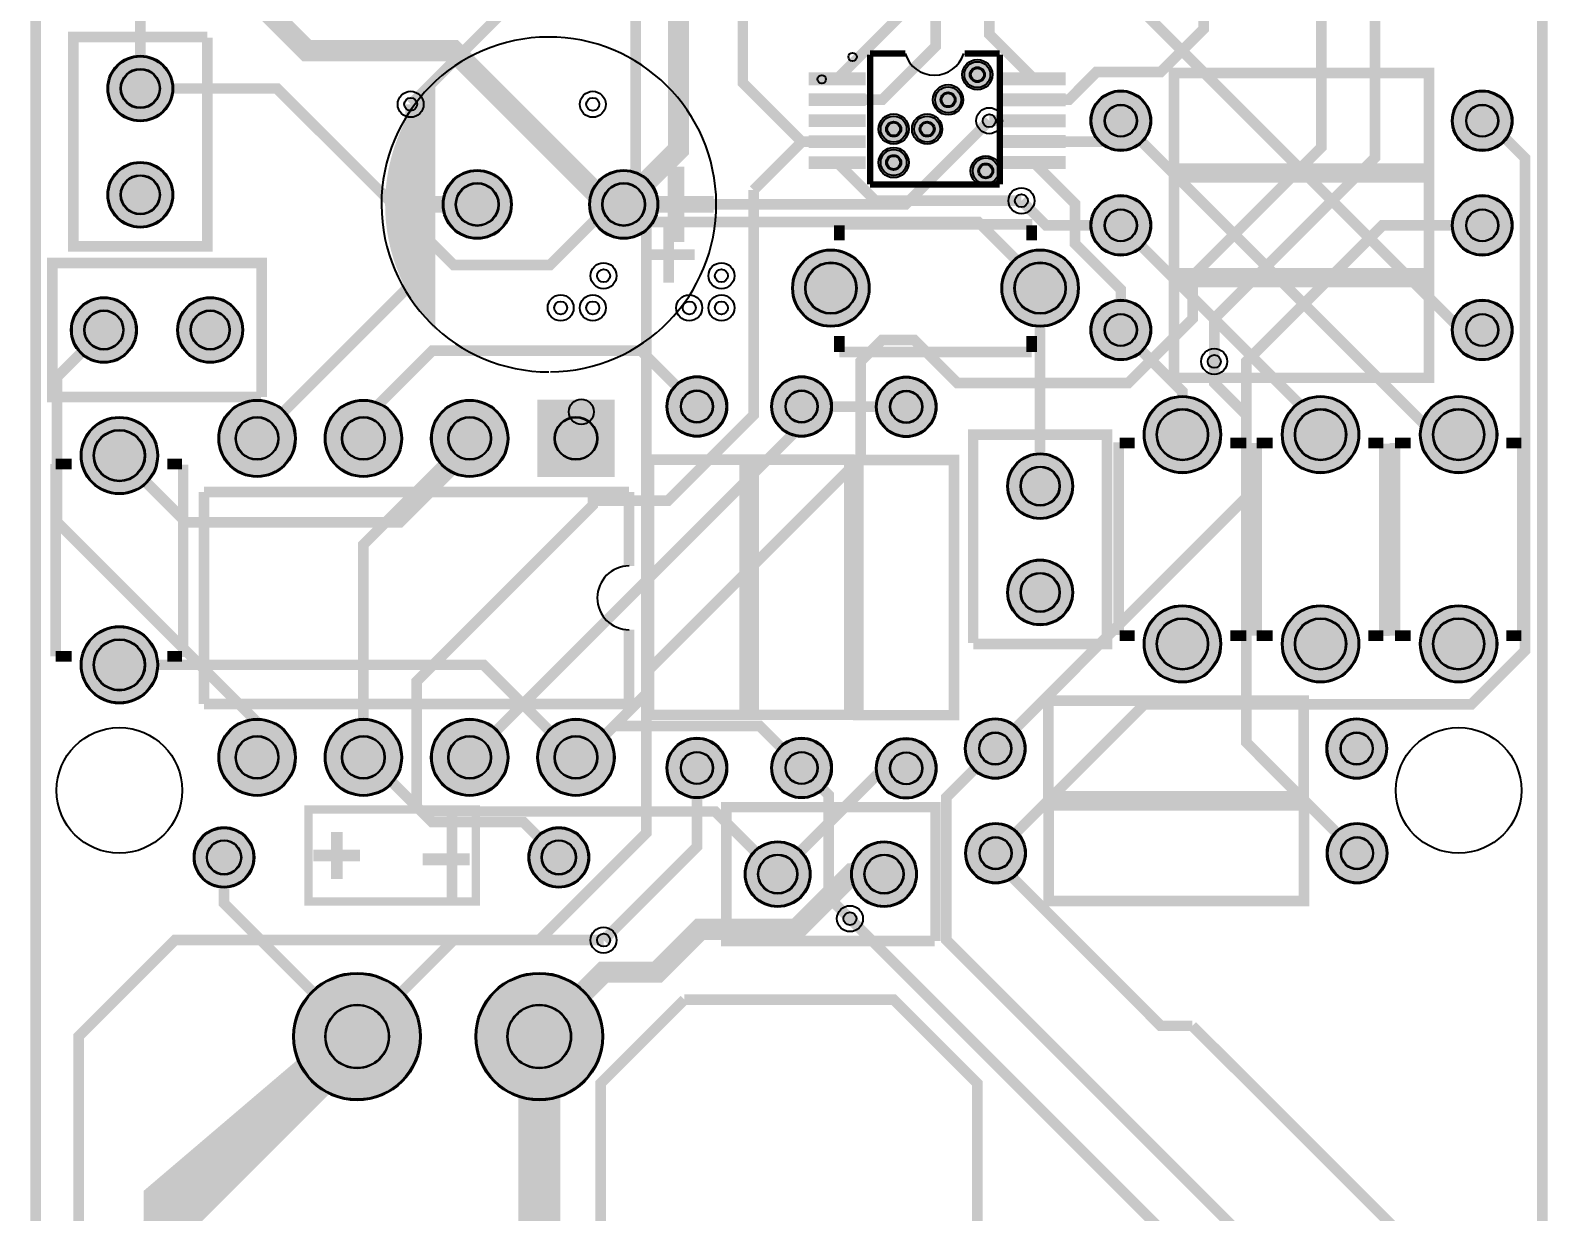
# Model space of a CAD drawing. Header units: millimetres. Extents: x -23 to 13, y -8 to 130.
# Drawn here: x -23.17 to 13.09, y 61.1 to 89.32 of the extents above; entities that cross this region are included whole.
import ezdxf

# ---------------------------------------------------------------- set-up
doc = ezdxf.new("R2010")
doc.units = ezdxf.units.MM
for name, color, linetype, true_color in [('BoardOutLine', 7, 'Continuous', 0xff00ff), ('BottomLayer', 7, 'Continuous', 0x0000ff), ('BottomSolderMaskLayer', 7, 'Continuous', 0xaa00ff), ('Document', 7, 'Continuous', 0xffffff), ('Hole', 7, 'Continuous', 0x222222), ('Multi-Layer', 7, 'Continuous', 0xc0c0c0), ('TopLayer', 7, 'Continuous', 0xff0000), ('TopPasteMaskLayer', 7, 'Continuous', 0x808080), ('TopSilkLayer', 7, 'Continuous', 0xffcc00), ('TopSolderMaskLayer', 7, 'Continuous', 0x800080)]:
    doc.layers.add(name, color=color, linetype=linetype, true_color=true_color)

msp = doc.modelspace()

# ---------------------------------------------------------------- hatches: boundary and pattern name
at = {"layer": 'BottomSolderMaskLayer'}
for points in [[(-21.327, 87.93, 1), (-19.753, 87.93, 1)], [(-0.901, 88.26, 1), (-0.179, 88.26, 1)], [(-1.601, 87.66, 1), (-0.879, 87.66, 1)], [(2.163, 87.16, 1), (3.613, 87.16, 1)], [(10.799, 87.16, 1), (12.249, 87.16, 1)], [(-2.901, 86.96, 1), (-2.179, 86.96, 1)], [(-2.101, 86.96, 1), (-1.379, 86.96, 1)], [(-2.901, 86.16, 1), (-2.179, 86.16, 1)], [(-0.701, 85.96, 1), (0.021, 85.96, 1)], [(-21.327, 85.39, 1), (-19.753, 85.39, 1)], [(-13.315, 85.16, 1), (-11.665, 85.16, 1)], [(-9.815, 85.16, 1), (-8.165, 85.16, 1)], [(2.163, 84.66, 1), (3.613, 84.66, 1)], [(10.799, 84.66, 1), (12.249, 84.66, 1)], [(-4.965, 83.16, 1), (-3.115, 83.16, 1)], [(0.035, 83.16, 1), (1.885, 83.16, 1)], [(-22.197, 82.16, 1), (-20.623, 82.16, 1)], [(-19.657, 82.16, 1), (-18.083, 82.16, 1)], [(2.163, 82.16, 1), (3.613, 82.16, 1)], [(10.799, 82.16, 1), (12.249, 82.16, 1)], [(-7.965, 80.332, 1), (-6.515, 80.332, 1)], [(-5.464, 80.332, 1), (-4.014, 80.332, 1)], [(-2.965, 80.324, 1), (-1.515, 80.324, 1)], [(-18.675, 79.57, 1), (-16.825, 79.57, 1)], [(-16.135, 79.57, 1), (-14.285, 79.57, 1)], [(-13.595, 79.57, 1), (-11.745, 79.57, 1)], [(-9.205, 78.645), (-11.055, 78.645), (-11.055, 80.495), (-9.205, 80.495)], [(3.435, 79.66, 1), (5.285, 79.66, 1)], [(6.735, 79.66, 1), (8.585, 79.66, 1)], [(10.035, 79.66, 1), (11.885, 79.66, 1)], [(-21.965, 79.16, 1), (-20.115, 79.16, 1)], [(0.173, 78.43, 1), (1.747, 78.43, 1)], [(0.173, 75.89, 1), (1.747, 75.89, 1)], [(3.435, 74.66, 1), (5.285, 74.66, 1)], [(6.735, 74.66, 1), (8.585, 74.66, 1)], [(10.035, 74.66, 1), (11.885, 74.66, 1)], [(-21.965, 74.16, 1), (-20.115, 74.16, 1)], [(-18.675, 71.95, 1), (-16.825, 71.95, 1)], [(-16.135, 71.95, 1), (-14.285, 71.95, 1)], [(-13.595, 71.95, 1), (-11.745, 71.95, 1)], [(-11.055, 71.95, 1), (-9.205, 71.95, 1)], [(-0.837, 72.16, 1), (0.613, 72.16, 1)], [(7.799, 72.16, 1), (9.249, 72.16, 1)], [(-7.965, 71.696, 1), (-6.515, 71.696, 1)], [(-5.464, 71.696, 1), (-4.014, 71.696, 1)], [(-2.965, 71.688, 1), (-1.515, 71.688, 1)], [(-0.829, 69.66, 1), (0.621, 69.66, 1)], [(7.807, 69.66, 1), (9.257, 69.66, 1)], [(-19.265, 69.56, 1), (-17.815, 69.56, 1)], [(-11.265, 69.56, 1), (-9.815, 69.56, 1)], [(-6.097, 69.16, 1), (-4.523, 69.16, 1)], [(-3.557, 69.16, 1), (-1.983, 69.16, 1)], [(-16.885, 65.28, 1), (-13.835, 65.28, 1)], [(-12.533, 65.28, 1), (-9.483, 65.28, 1)]]:
    msp.add_hatch(color=256, dxfattribs=at).paths.add_polyline_path(points)
at = {"layer": 'Document'}
for points in [[(-7.54, 84.66), (-7.54, 86.06), (-7.94, 86.06), (-7.94, 84.46), (-7.94, 84.26), (-7.54, 84.26)], [(-14.24, 84.96), (-12.84, 84.96), (-12.84, 85.36), (-14.44, 85.36), (-14.64, 85.36), (-14.64, 84.96)], [(-8.24, 84.96), (-6.84, 84.96), (-6.84, 85.36), (-8.44, 85.36), (-8.64, 85.36), (-8.64, 84.96)], [(-15.707, 69.887), (-15.707, 69.047), (-15.987, 69.047), (-15.987, 69.887), (-15.987, 70.167), (-15.707, 70.167)], [(-15.567, 69.467), (-16.407, 69.467), (-16.407, 69.747), (-15.567, 69.747), (-15.287, 69.747), (-15.287, 69.467)], [(-13.513, 69.653), (-12.673, 69.653), (-12.673, 69.373), (-13.513, 69.373), (-13.793, 69.373), (-13.793, 69.653)]]:
    msp.add_hatch(color=256, dxfattribs=at).paths.add_polyline_path(points)
at = {"layer": 'Multi-Layer'}
for points in [[(-21.302, 87.93, 1), (-19.778, 87.93, 1)], [(2.188, 87.16, 1), (3.588, 87.16, 1)], [(10.824, 87.16, 1), (12.224, 87.16, 1)], [(-21.302, 85.39, 1), (-19.778, 85.39, 1)], [(-13.29, 85.16, 1), (-11.69, 85.16, 1)], [(-9.79, 85.16, 1), (-8.19, 85.16, 1)], [(2.188, 84.66, 1), (3.588, 84.66, 1)], [(10.824, 84.66, 1), (12.224, 84.66, 1)], [(-4.94, 83.16, 1), (-3.14, 83.16, 1)], [(0.06, 83.16, 1), (1.86, 83.16, 1)], [(-22.172, 82.16, 1), (-20.648, 82.16, 1)], [(-19.632, 82.16, 1), (-18.108, 82.16, 1)], [(2.188, 82.16, 1), (3.588, 82.16, 1)], [(10.824, 82.16, 1), (12.224, 82.16, 1)], [(-7.94, 80.332, 1), (-6.54, 80.332, 1)], [(-5.439, 80.332, 1), (-4.039, 80.332, 1)], [(-2.94, 80.324, 1), (-1.54, 80.324, 1)], [(3.46, 79.66, 1), (5.26, 79.66, 1)], [(6.76, 79.66, 1), (8.56, 79.66, 1)], [(10.06, 79.66, 1), (11.86, 79.66, 1)], [(-18.65, 79.57, 1), (-16.85, 79.57, 1)], [(-16.11, 79.57, 1), (-14.31, 79.57, 1)], [(-13.57, 79.57, 1), (-11.77, 79.57, 1)], [(-9.23, 78.67), (-11.03, 78.67), (-11.03, 80.47), (-9.23, 80.47)], [(-21.94, 79.16, 1), (-20.14, 79.16, 1)], [(0.198, 78.43, 1), (1.722, 78.43, 1)], [(0.198, 75.89, 1), (1.722, 75.89, 1)], [(3.46, 74.66, 1), (5.26, 74.66, 1)], [(6.76, 74.66, 1), (8.56, 74.66, 1)], [(10.06, 74.66, 1), (11.86, 74.66, 1)], [(-21.94, 74.16, 1), (-20.14, 74.16, 1)], [(-18.65, 71.95, 1), (-16.85, 71.95, 1)], [(-16.11, 71.95, 1), (-14.31, 71.95, 1)], [(-13.57, 71.95, 1), (-11.77, 71.95, 1)], [(-11.03, 71.95, 1), (-9.23, 71.95, 1)], [(-0.812, 72.16, 1), (0.588, 72.16, 1)], [(7.824, 72.16, 1), (9.224, 72.16, 1)], [(-7.94, 71.696, 1), (-6.54, 71.696, 1)], [(-5.439, 71.696, 1), (-4.039, 71.696, 1)], [(-2.94, 71.688, 1), (-1.54, 71.688, 1)], [(-0.804, 69.66, 1), (0.596, 69.66, 1)], [(7.832, 69.66, 1), (9.232, 69.66, 1)], [(-19.24, 69.56, 1), (-17.84, 69.56, 1)], [(-11.24, 69.56, 1), (-9.84, 69.56, 1)], [(-6.072, 69.16, 1), (-4.548, 69.16, 1)], [(-3.532, 69.16, 1), (-2.008, 69.16, 1)], [(-16.86, 65.28, 1), (-13.86, 65.28, 1)], [(-12.508, 65.28, 1), (-9.508, 65.28, 1)]]:
    msp.add_hatch(color=256, dxfattribs=at).paths.add_polyline_path(points)
at = {"layer": 'TopLayer'}
for points in [[(-3.24, 88.31), (-3.24, 88.01), (-4.54, 88.01), (-4.54, 88.31)], [(1.46, 88.31), (1.46, 88.01), (0.16, 88.01), (0.16, 88.31)], [(-3.24, 87.81), (-3.24, 87.51), (-4.54, 87.51), (-4.54, 87.81)], [(1.46, 87.81), (1.46, 87.51), (0.16, 87.51), (0.16, 87.81)], [(-3.24, 87.31), (-3.24, 87.01), (-4.54, 87.01), (-4.54, 87.31)], [(1.46, 87.31), (1.46, 87.01), (0.16, 87.01), (0.16, 87.31)], [(-3.24, 86.81), (-3.24, 86.51), (-4.54, 86.51), (-4.54, 86.81)], [(1.46, 86.81), (1.46, 86.51), (0.16, 86.51), (0.16, 86.81)], [(-3.24, 86.31), (-3.24, 86.01), (-4.54, 86.01), (-4.54, 86.31)], [(1.46, 86.31), (1.46, 86.01), (0.16, 86.01), (0.16, 86.31)]]:
    msp.add_hatch(color=256, dxfattribs=at).paths.add_polyline_path(points)
at = {"layer": 'TopPasteMaskLayer'}
for points in [[(-3.24, 88.31), (-3.24, 88.01), (-4.54, 88.01), (-4.54, 88.31)], [(1.46, 88.31), (1.46, 88.01), (0.16, 88.01), (0.16, 88.31)], [(-3.24, 87.81), (-3.24, 87.51), (-4.54, 87.51), (-4.54, 87.81)], [(1.46, 87.81), (1.46, 87.51), (0.16, 87.51), (0.16, 87.81)], [(-3.24, 87.31), (-3.24, 87.01), (-4.54, 87.01), (-4.54, 87.31)], [(1.46, 87.31), (1.46, 87.01), (0.16, 87.01), (0.16, 87.31)], [(-3.24, 86.81), (-3.24, 86.51), (-4.54, 86.51), (-4.54, 86.81)], [(1.46, 86.81), (1.46, 86.51), (0.16, 86.51), (0.16, 86.81)], [(-3.24, 86.31), (-3.24, 86.01), (-4.54, 86.01), (-4.54, 86.31)], [(1.46, 86.31), (1.46, 86.01), (0.16, 86.01), (0.16, 86.31)]]:
    msp.add_hatch(color=256, dxfattribs=at).paths.add_polyline_path(points)
at = {"layer": 'TopSilkLayer'}
msp.add_hatch(color=256, dxfattribs=at).paths.add_polyline_path([(-13.49, 88.16), (-13.554, 88.091), (-13.617, 88.02), (-13.679, 87.948), (-13.739, 87.875), (-13.797, 87.801), (-13.854, 87.725), (-13.908, 87.648), (-13.962, 87.57), (-14.013, 87.49), (-14.063, 87.41), (-14.111, 87.328), (-14.157, 87.246), (-14.202, 87.162), (-14.244, 87.078), (-14.285, 86.993), (-14.324, 86.906), (-14.361, 86.819), (-14.396, 86.732), (-14.429, 86.643), (-14.461, 86.554), (-14.49, 86.464), (-14.517, 86.373), (-14.543, 86.282), (-14.566, 86.191), (-14.588, 86.098), (-14.607, 86.006), (-14.624, 85.913), (-14.64, 85.82), (-14.653, 85.726), (-14.664, 85.632), (-14.674, 85.538), (-14.681, 85.444), (-14.686, 85.349), (-14.689, 85.255), (-14.69, 85.16), (-14.689, 85.065), (-14.686, 84.971), (-14.681, 84.876), (-14.674, 84.782), (-14.664, 84.688), (-14.653, 84.594), (-14.64, 84.5), (-14.624, 84.407), (-14.607, 84.314), (-14.588, 84.222), (-14.566, 84.129), (-14.543, 84.038), (-14.517, 83.947), (-14.49, 83.856), (-14.461, 83.766), (-14.429, 83.677), (-14.396, 83.588), (-14.361, 83.501), (-14.324, 83.414), (-14.285, 83.327), (-14.244, 83.242), (-14.202, 83.158), (-14.157, 83.074), (-14.111, 82.992), (-14.063, 82.91), (-14.013, 82.83), (-13.962, 82.75), (-13.908, 82.672), (-13.854, 82.595), (-13.797, 82.52), (-13.739, 82.445), (-13.679, 82.372), (-13.617, 82.3), (-13.554, 82.229), (-13.49, 82.16)])
at = {"layer": 'TopSolderMaskLayer'}
for points in [[(-21.327, 87.93, 1), (-19.753, 87.93, 1)], [(-0.901, 88.26, 1), (-0.179, 88.26, 1)], [(-3.207, 88.312), (-3.207, 88.008), (-4.573, 88.008), (-4.573, 88.312)], [(1.57, 88.316), (1.57, 88.004), (0.05, 88.004), (0.05, 88.316)], [(-3.207, 87.812), (-3.207, 87.508), (-4.573, 87.508), (-4.573, 87.812)], [(-1.601, 87.66, 1), (-0.879, 87.66, 1)], [(1.57, 87.816), (1.57, 87.504), (0.05, 87.504), (0.05, 87.816)], [(2.163, 87.16, 1), (3.613, 87.16, 1)], [(10.799, 87.16, 1), (12.249, 87.16, 1)], [(-3.207, 87.312), (-3.207, 87.008), (-4.573, 87.008), (-4.573, 87.312)], [(-2.901, 86.96, 1), (-2.179, 86.96, 1)], [(-2.101, 86.96, 1), (-1.379, 86.96, 1)], [(1.57, 87.316), (1.57, 87.004), (0.05, 87.004), (0.05, 87.316)], [(-3.207, 86.812), (-3.207, 86.508), (-4.573, 86.508), (-4.573, 86.812)], [(1.57, 86.816), (1.57, 86.504), (0.05, 86.504), (0.05, 86.816)], [(-3.207, 86.312), (-3.207, 86.008), (-4.573, 86.008), (-4.573, 86.312)], [(-2.901, 86.16, 1), (-2.179, 86.16, 1)], [(-0.701, 85.96, 1), (0.021, 85.96, 1)], [(1.57, 86.316), (1.57, 86.004), (0.05, 86.004), (0.05, 86.316)], [(-21.327, 85.39, 1), (-19.753, 85.39, 1)], [(-13.315, 85.16, 1), (-11.665, 85.16, 1)], [(-9.815, 85.16, 1), (-8.165, 85.16, 1)], [(2.163, 84.66, 1), (3.613, 84.66, 1)], [(10.799, 84.66, 1), (12.249, 84.66, 1)], [(-4.965, 83.16, 1), (-3.115, 83.16, 1)], [(0.035, 83.16, 1), (1.885, 83.16, 1)], [(-22.197, 82.16, 1), (-20.623, 82.16, 1)], [(-19.657, 82.16, 1), (-18.083, 82.16, 1)], [(2.163, 82.16, 1), (3.613, 82.16, 1)], [(10.799, 82.16, 1), (12.249, 82.16, 1)], [(-7.965, 80.332, 1), (-6.515, 80.332, 1)], [(-5.464, 80.332, 1), (-4.014, 80.332, 1)], [(-2.965, 80.324, 1), (-1.515, 80.324, 1)], [(-18.675, 79.57, 1), (-16.825, 79.57, 1)], [(-16.135, 79.57, 1), (-14.285, 79.57, 1)], [(-13.595, 79.57, 1), (-11.745, 79.57, 1)], [(-9.205, 78.645), (-11.055, 78.645), (-11.055, 80.495), (-9.205, 80.495)], [(3.435, 79.66, 1), (5.285, 79.66, 1)], [(6.735, 79.66, 1), (8.585, 79.66, 1)], [(10.035, 79.66, 1), (11.885, 79.66, 1)], [(-21.965, 79.16, 1), (-20.115, 79.16, 1)], [(0.173, 78.43, 1), (1.747, 78.43, 1)], [(0.173, 75.89, 1), (1.747, 75.89, 1)], [(3.435, 74.66, 1), (5.285, 74.66, 1)], [(6.735, 74.66, 1), (8.585, 74.66, 1)], [(10.035, 74.66, 1), (11.885, 74.66, 1)], [(-21.965, 74.16, 1), (-20.115, 74.16, 1)], [(-18.675, 71.95, 1), (-16.825, 71.95, 1)], [(-16.135, 71.95, 1), (-14.285, 71.95, 1)], [(-13.595, 71.95, 1), (-11.745, 71.95, 1)], [(-11.055, 71.95, 1), (-9.205, 71.95, 1)], [(-0.837, 72.16, 1), (0.613, 72.16, 1)], [(7.799, 72.16, 1), (9.249, 72.16, 1)], [(-7.965, 71.696, 1), (-6.515, 71.696, 1)], [(-5.464, 71.696, 1), (-4.014, 71.696, 1)], [(-2.965, 71.688, 1), (-1.515, 71.688, 1)], [(-0.829, 69.66, 1), (0.621, 69.66, 1)], [(7.807, 69.66, 1), (9.257, 69.66, 1)], [(-19.265, 69.56, 1), (-17.815, 69.56, 1)], [(-11.265, 69.56, 1), (-9.815, 69.56, 1)], [(-6.097, 69.16, 1), (-4.523, 69.16, 1)], [(-3.557, 69.16, 1), (-1.983, 69.16, 1)], [(-16.885, 65.28, 1), (-13.835, 65.28, 1)], [(-12.533, 65.28, 1), (-9.483, 65.28, 1)]]:
    msp.add_hatch(color=256, dxfattribs=at).paths.add_polyline_path(points)

# ---------------------------------------------------------------- linework, layer by layer
at = {"layer": 'BoardOutLine', "const_width": 0.254}
for points in [[(-9.54, -0.841), (-9.54, -3.841), (-12.1, -7.9), (-23.041, 1.696), (-23.04, 128.161), (-21.041, 130.16)], [(-21.041, 130.16), (10.961, 130.16), (12.251, 128.869), (12.959, 128.161), (12.959, 66.159), (12.959, 1.696), (2, -7.9), (-0.541, -3.841), (-0.541, -0.841), (-0.541, 64.16), (-2.54, 66.159), (-7.541, 66.159)], [(-7.54, 66.16), (-9.54, 64.16), (-9.54, -0.84)]]:
    msp.add_lwpolyline(points, dxfattribs=at)
at = {"layer": 'BottomLayer'}
for points, const_width in [([(11.524, 82.161), (11.024, 82.161), (2.561, 90.624), (0.767, 90.624), (-6.4, 97.792), (-6.4, 102.4), (-8.041, 104.041), (-8.041, 110.723)], 0.254), ([(-14.08, 87.552), (-9.472, 92.16), (-9.472, 97.536), (-7.424, 99.584), (-7.424, 99.84)], 0.254), ([(-16.47, 93.969), (-20.54, 89.899), (-20.54, 87.93)], 0.254), ([(-20.541, 87.929), (-17.274, 87.929), (-13.055, 83.713), (-10.751, 83.713), (-9.728, 84.737), (-0.513, 84.737), (0.961, 83.263), (0.961, 83.159)], 0.254), ([(-0.256, 87.16), (-2.256, 85.16), (-8.99, 85.16)], 0.254), ([(2.888, 87.16), (10.388, 79.66), (10.96, 79.66)], 0.254), ([(-8.99, 85.16), (-8.448, 84.618), (-8.448, 73.472), (-9.97, 71.95), (-10.13, 71.95)], 0.254), ([(0.512, 85.248), (1.1, 84.66), (2.888, 84.66)], 0.254), ([(2.888, 84.66), (7.66, 79.888), (7.66, 79.66)], 0.254), ([(0.96, 78.43), (0.96, 83.16)], 0.254), ([(2.888, 82.16), (4.36, 80.688), (4.36, 79.66)], 0.254), ([(8.532, 69.66), (5.888, 72.304), (5.888, 80.128), (5.12, 80.896), (5.12, 81.408)], 0.254), ([(-2.24, 80.325), (-4.739, 80.332)], 0.254), ([(-21.04, 79.16), (-19.448, 77.568), (-14.336, 77.568), (-12.67, 79.234), (-12.67, 79.57)], 0.254), ([(-10.13, 71.95), (-12.34, 74.16), (-21.04, 74.16)], 0.254), ([(-4.739, 71.696), (-5.742, 72.699), (-9.221, 72.699)], 0.254), ([(-0.111, 72.161), (-1.28, 70.993), (-1.28, 67.584), (8.705, 57.599), (8.705, 5.887), (6.645, 3.827), (6.17, 3.827)], 0.254), ([(-5.31, 69.16), (-6.806, 70.656), (-13.824, 70.656), (-15.118, 71.95), (-15.21, 71.95)], 0.254), ([(-5.31, 69.16), (-2.782, 71.688), (-2.24, 71.688)], 0.254), ([(-15.36, 65.28), (-18.54, 68.46), (-18.54, 69.56)], 0.254), ([(-11.008, 65.28), (-9.471, 66.817), (-8.191, 66.817), (-7.168, 67.84), (-4.864, 67.84), (-3.543, 69.161), (-2.771, 69.161)], 0.508), ([(6.17, 11.828), (7.679, 13.337), (7.679, 56.832), (-3.584, 68.097)], 0.254), ([(-15.36, 65.28), (-13.056, 67.584), (-9.472, 67.584)], 0.254), ([(-15.36, 65.28), (-19.956, 61.366), (-19.958, 4.33)], 1), ([(-11.008, 65.28), (-10.958, 2.366)], 1)]:
    msp.add_lwpolyline(points, dxfattribs=dict(at, const_width=const_width))
at = {"layer": 'BottomSolderMaskLayer'}
for centre, radius in [((-20.54, 87.93), 0.787), ((-0.54, 88.26), 0.361), ((-20.54, 87.93), 0.472), ((-0.54, 88.26), 0.18), ((-1.24, 87.66), 0.361), ((-1.24, 87.66), 0.18), ((2.888, 87.16), 0.725), ((11.524, 87.16), 0.725), ((2.888, 87.16), 0.388), ((11.524, 87.16), 0.388), ((-2.54, 86.96), 0.361), ((-2.54, 86.96), 0.18), ((-1.74, 86.96), 0.361), ((-1.74, 86.96), 0.18), ((-2.54, 86.16), 0.361), ((-2.54, 86.16), 0.18), ((-0.34, 85.96), 0.361), ((-20.54, 85.39), 0.787), ((-12.49, 85.16), 0.825), ((-8.99, 85.16), 0.825), ((-0.34, 85.96), 0.18), ((-20.54, 85.39), 0.472), ((-12.49, 85.16), 0.516), ((-8.99, 85.16), 0.516), ((2.888, 84.66), 0.725), ((11.524, 84.66), 0.725), ((2.888, 84.66), 0.388), ((11.524, 84.66), 0.388), ((-4.04, 83.16), 0.925), ((-4.04, 83.16), 0.617), ((0.96, 83.16), 0.925), ((0.96, 83.16), 0.617), ((-21.41, 82.16), 0.787), ((-18.87, 82.16), 0.787), ((2.888, 82.16), 0.725), ((11.524, 82.16), 0.725), ((-21.41, 82.16), 0.472), ((-18.87, 82.16), 0.472), ((2.888, 82.16), 0.388), ((11.524, 82.16), 0.388), ((-7.24, 80.332), 0.725), ((-4.739, 80.332), 0.725), ((-2.24, 80.324), 0.725), ((-17.75, 79.57), 0.925), ((-15.21, 79.57), 0.925), ((-12.67, 79.57), 0.925), ((-7.24, 80.332), 0.388), ((-4.739, 80.332), 0.388), ((-2.24, 80.324), 0.388), ((4.36, 79.66), 0.925), ((7.66, 79.66), 0.925), ((10.96, 79.66), 0.925), ((4.36, 79.66), 0.617), ((7.66, 79.66), 0.617), ((10.96, 79.66), 0.617), ((-21.04, 79.16), 0.925), ((-21.04, 79.16), 0.617), ((-17.75, 79.57), 0.514), ((-15.21, 79.57), 0.514), ((-12.67, 79.57), 0.514), ((-10.13, 79.57), 0.514), ((0.96, 78.43), 0.787), ((0.96, 78.43), 0.472), ((0.96, 75.89), 0.787), ((0.96, 75.89), 0.472), ((4.36, 74.66), 0.925), ((7.66, 74.66), 0.925), ((10.96, 74.66), 0.925), ((-21.04, 74.16), 0.925), ((4.36, 74.66), 0.617), ((7.66, 74.66), 0.617), ((10.96, 74.66), 0.617), ((-21.04, 74.16), 0.617), ((-17.75, 71.95), 0.925), ((-15.21, 71.95), 0.925), ((-12.67, 71.95), 0.925), ((-10.13, 71.95), 0.925), ((-0.112, 72.16), 0.725), ((8.524, 72.16), 0.725), ((-0.112, 72.16), 0.388), ((8.524, 72.16), 0.388), ((-17.75, 71.95), 0.514), ((-15.21, 71.95), 0.514), ((-12.67, 71.95), 0.514), ((-10.13, 71.95), 0.514), ((-7.24, 71.696), 0.725), ((-4.739, 71.696), 0.725), ((-2.24, 71.688), 0.725), ((-7.24, 71.696), 0.388), ((-4.739, 71.696), 0.388), ((-2.24, 71.688), 0.388), ((-0.104, 69.66), 0.725), ((8.532, 69.66), 0.725), ((-18.54, 69.56), 0.725), ((-18.54, 69.56), 0.414), ((-10.54, 69.56), 0.725), ((-10.54, 69.56), 0.414), ((-0.104, 69.66), 0.388), ((8.532, 69.66), 0.388), ((-5.31, 69.16), 0.787), ((-5.31, 69.16), 0.472), ((-2.77, 69.16), 0.787), ((-2.77, 69.16), 0.472), ((-15.36, 65.28), 1.525), ((-11.008, 65.28), 1.525), ((-15.36, 65.28), 0.763), ((-11.008, 65.28), 0.763)]:
    msp.add_circle(centre, radius, dxfattribs=at)
at = {"layer": 'Document'}
for centre, radius in [((-4.258, 88.15), 0.1), ((-10.003, 80.205), 0.3)]:
    msp.add_circle(centre, radius, dxfattribs=at)
at = {"layer": 'Hole'}
for centre in [(-0.54, 88.26), (-1.24, 87.66), (-14.08, 87.552), (-9.728, 87.552), (-2.54, 86.96), (-1.74, 86.96), (-0.256, 87.16), (-2.54, 86.16), (-0.34, 85.96), (0.512, 85.248), (-9.472, 83.456), (-6.656, 83.456), (-10.496, 82.688), (-9.728, 82.688), (-7.424, 82.688), (-6.656, 82.688), (5.12, 81.408), (-3.584, 68.096), (-9.472, 67.584)]:
    msp.add_circle(centre, 0.155, dxfattribs=at)
at = {"layer": 'Multi-Layer'}
for centre, radius in [((-20.54, 87.93), 0.762), ((-0.54, 88.26), 0.31), ((-0.54, 88.26), 0.31), ((-20.54, 87.93), 0.457), ((-0.54, 88.26), 0.155), ((-14.08, 87.552), 0.31), ((-9.728, 87.552), 0.31), ((-1.24, 87.66), 0.31), ((-1.24, 87.66), 0.31), ((-1.24, 87.66), 0.155), ((2.888, 87.16), 0.7), ((11.524, 87.16), 0.7), ((-0.256, 87.16), 0.31), ((2.888, 87.16), 0.375), ((11.524, 87.16), 0.375), ((-2.54, 86.96), 0.31), ((-2.54, 86.96), 0.31), ((-2.54, 86.96), 0.155), ((-1.74, 86.96), 0.31), ((-1.74, 86.96), 0.31), ((-1.74, 86.96), 0.155), ((-2.54, 86.16), 0.31), ((-2.54, 86.16), 0.31), ((-2.54, 86.16), 0.155), ((-20.54, 85.39), 0.762), ((-12.49, 85.16), 0.8), ((-8.99, 85.16), 0.8), ((-0.34, 85.96), 0.31), ((-0.34, 85.96), 0.31), ((-0.34, 85.96), 0.155), ((-20.54, 85.39), 0.457), ((-12.49, 85.16), 0.5), ((-8.99, 85.16), 0.5), ((0.512, 85.248), 0.31), ((2.888, 84.66), 0.7), ((11.524, 84.66), 0.7), ((2.888, 84.66), 0.375), ((11.524, 84.66), 0.375), ((-9.472, 83.456), 0.31), ((-6.656, 83.456), 0.31), ((-4.04, 83.16), 0.9), ((-4.04, 83.16), 0.6), ((0.96, 83.16), 0.9), ((0.96, 83.16), 0.6), ((-21.41, 82.16), 0.762), ((-18.87, 82.16), 0.762), ((-10.496, 82.688), 0.31), ((-9.728, 82.688), 0.31), ((-7.424, 82.688), 0.31), ((-6.656, 82.688), 0.31), ((2.888, 82.16), 0.7), ((11.524, 82.16), 0.7), ((-21.41, 82.16), 0.457), ((-18.87, 82.16), 0.457), ((2.888, 82.16), 0.375), ((11.524, 82.16), 0.375), ((5.12, 81.408), 0.31), ((-7.24, 80.332), 0.7), ((-4.739, 80.332), 0.7), ((-2.24, 80.324), 0.7), ((-7.24, 80.332), 0.375), ((-4.739, 80.332), 0.375), ((-2.24, 80.324), 0.375), ((4.36, 79.66), 0.9), ((7.66, 79.66), 0.9), ((10.96, 79.66), 0.9), ((-17.75, 79.57), 0.9), ((-15.21, 79.57), 0.9), ((-12.67, 79.57), 0.9), ((4.36, 79.66), 0.6), ((7.66, 79.66), 0.6), ((10.96, 79.66), 0.6), ((-21.04, 79.16), 0.9), ((-21.04, 79.16), 0.6), ((-17.75, 79.57), 0.5), ((-15.21, 79.57), 0.5), ((-12.67, 79.57), 0.5), ((-10.13, 79.57), 0.5), ((0.96, 78.43), 0.762), ((0.96, 78.43), 0.457), ((0.96, 75.89), 0.762), ((0.96, 75.89), 0.457), ((4.36, 74.66), 0.9), ((7.66, 74.66), 0.9), ((10.96, 74.66), 0.9), ((-21.04, 74.16), 0.9), ((4.36, 74.66), 0.6), ((7.66, 74.66), 0.6), ((10.96, 74.66), 0.6), ((-21.04, 74.16), 0.6), ((-21.04, 71.16), 1.5), ((-17.75, 71.95), 0.9), ((-15.21, 71.95), 0.9), ((-12.67, 71.95), 0.9), ((-10.13, 71.95), 0.9), ((-0.112, 72.16), 0.7), ((-0.112, 72.16), 0.375), ((8.524, 72.16), 0.7), ((8.524, 72.16), 0.375), ((10.96, 71.16), 1.5), ((-17.75, 71.95), 0.5), ((-15.21, 71.95), 0.5), ((-12.67, 71.95), 0.5), ((-10.13, 71.95), 0.5), ((-7.24, 71.696), 0.7), ((-4.739, 71.696), 0.7), ((-2.24, 71.688), 0.7), ((-7.24, 71.696), 0.375), ((-4.739, 71.696), 0.375), ((-2.24, 71.688), 0.375), ((-0.104, 69.66), 0.7), ((8.532, 69.66), 0.7), ((-18.54, 69.56), 0.7), ((-10.54, 69.56), 0.7), ((-0.104, 69.66), 0.375), ((8.532, 69.66), 0.375), ((-18.54, 69.56), 0.4), ((-10.54, 69.56), 0.4), ((-5.31, 69.16), 0.762), ((-5.31, 69.16), 0.457), ((-2.77, 69.16), 0.762), ((-2.77, 69.16), 0.457), ((-3.584, 68.096), 0.31), ((-9.472, 67.584), 0.31), ((-15.36, 65.28), 1.5), ((-11.008, 65.28), 1.5), ((-15.36, 65.28), 0.75), ((-11.008, 65.28), 0.75)]:
    msp.add_circle(centre, radius, dxfattribs=at)
at = {"layer": 'TopLayer'}
for points, const_width in [([(0.811, 88.161), (-0.256, 89.227), (-0.256, 94.208), (1.281, 95.745), (3.328, 95.745), (3.841, 96.256), (3.841, 101.889), (1.281, 104.447), (1.281, 108.801), (1.641, 109.161), (3.033, 109.161)], 0.254), ([(-8.99, 85.16), (-8.704, 85.446), (-8.704, 97.024), (-4.096, 101.632), (-4.096, 105.216), (-5.54, 106.66), (-5.604, 106.66)], 0.254), ([(3.033, 106.659), (4.864, 104.828), (4.864, 89.344), (3.841, 88.321), (2.304, 88.321), (1.644, 87.66), (0.811, 87.66)], 0.254), ([(5.121, 81.409), (5.121, 82.433), (8.959, 86.273), (8.959, 99.019), (6.391, 101.59)], 0.254), ([(-11.539, -2.84), (-12.075, -2.304), (-17.297, -2.304), (-22.016, 2.415), (-22.016, 65.28), (-19.713, 67.584), (-11.008, 67.584), (-8.448, 70.144), (-8.448, 73.985), (-3.327, 79.103), (-3.327, 81.409), (-2.816, 81.92), (-2.047, 81.92), (-1.023, 80.896), (3.071, 80.896), (4.608, 82.433), (4.608, 83.456), (7.679, 86.527), (7.679, 97.759), (6.391, 99.05)], 0.254), ([(-8.99, 85.16), (-7.68, 86.47), (-7.68, 96), (-4.864, 98.816), (0, 98.816), (1.492, 97.324), (2.296, 97.324)], 0.508), ([(-3.89, 86.66), (-4.74, 86.66), (-5.632, 87.552), (-6.144, 88.064), (-6.144, 95.744), (-4.608, 97.28), (-4.608, 98.048)], 0.254), ([(-3.89, 88.16), (-2.048, 90.002), (-2.048, 92.672), (-2.048, 93.44), (-0.512, 94.976)], 0.254), ([(-3.89, 87.66), (-2.816, 87.66), (-1.536, 88.94), (-1.536, 92.928), (-1.024, 93.44)], 0.254), ([(-19.69, 91.96), (-16.562, 88.832), (-13.056, 88.832), (-9.384, 85.16), (-8.99, 85.16)], 0.508), ([(-17.75, 79.57), (-14.08, 83.24), (-14.08, 87.552)], 0.254), ([(0.81, 87.16), (-0.256, 87.16)], 0.254), ([(-0.104, 69.66), (3.452, 73.216), (11.264, 73.216), (12.544, 74.496), (12.544, 86.272), (11.656, 87.16), (11.524, 87.16)], 0.254), ([(0.81, 86.66), (2.388, 86.66), (2.888, 87.16)], 0.254), ([(-3.89, 86.66), (-4.731, 86.66), (-5.887, 85.504)], 0.254), ([(-3.89, 86.16), (-2.978, 85.248), (0.512, 85.248)], 0.254), ([(0.81, 86.16), (1.792, 85.178), (1.792, 84.224), (2.888, 83.128), (2.888, 82.16)], 0.254), ([(-10.541, 69.56), (-11.381, 70.401), (-13.568, 70.401), (-13.939, 70.772), (-13.939, 73.761), (-9.728, 77.973), (-9.728, 78.079), (-7.937, 78.079), (-5.887, 80.129), (-5.887, 85.504)], 0.254), ([(-0.112, 72.16), (5.888, 78.16), (5.888, 81.408), (9.14, 84.66), (11.524, 84.66)], 0.254), ([(-21.41, 82.16), (-22.528, 81.042), (-22.528, 77.568), (-17.75, 72.79), (-17.75, 71.95)], 0.254), ([(-7.24, 80.332), (-8.572, 81.664), (-13.568, 81.664), (-15.21, 80.022), (-15.21, 79.57)], 0.254), ([(-12.67, 71.95), (-4.739, 79.881), (-4.739, 80.332)], 0.254), ([(-15.21, 71.95), (-15.21, 77.03), (-12.67, 79.57)], 0.254), ([(-9.472, 67.584), (-7.24, 69.816), (-7.24, 71.696)], 0.254), ([(-3.584, 68.096), (-4.096, 68.608), (-4.096, 71.053), (-4.739, 71.696)], 0.254), ([(-0.104, 69.66), (-0.104, 69.48), (3.84, 65.536), (4.595, 65.536)], 0.254), ([(-15.359, 65.28), (-20.04, 60.599), (-19.968, 4.352)], 1), ([(-11.008, 65.28), (-10.958, 2.366)], 1), ([(1.461, -2.84), (6.632, -2.84), (12.032, 2.56), (12.032, 58.112), (4.595, 65.536)], 0.254)]:
    msp.add_lwpolyline(points, dxfattribs=dict(at, const_width=const_width))
at = {"layer": 'TopSilkLayer'}
for points, const_width in [([(-18.94, 89.16), (-22.14, 89.16), (-22.14, 84.16), (-18.94, 84.16), (-18.94, 89.14)], 0.254), ([(-2.264, 88.763), (-3.102, 88.763)], 0.15), ([(-0.003, 88.763), (-0.842, 88.763)], 0.15), ([(-3.102, 88.739), (-3.102, 85.638)], 0.15), ([(-0.003, 88.739), (-0.003, 85.638)], 0.15), ([(-3.104, 85.638), (-0.003, 85.638)], 0.15), ([(-7.918, 84.633), (-7.918, 83.287)], 0.254), ([(-3.84, 84.66), (-3.84, 84.303)], 0.254), ([(-3.826, 84.684), (0.774, 84.684)], 0.254), ([(0.76, 84.66), (0.76, 84.303)], 0.254), ([(-17.64, 80.56), (-17.64, 83.76), (-22.64, 83.76), (-22.64, 80.56), (-17.66, 80.56)], 0.254), ([(-8.54, 83.96), (-7.295, 83.96)], 0.254), ([(-3.84, 81.636), (-3.84, 82.017)], 0.254), ([(0.76, 81.636), (0.76, 82.017)], 0.254), ([(0.76, 81.636), (-3.84, 81.636)], 0.254), ([(-0.64, 74.66), (2.56, 74.66), (2.56, 79.66), (-0.64, 79.66), (-0.64, 74.68)], 0.254), ([(2.836, 74.874), (2.836, 79.474)], 0.254), ([(2.86, 79.46), (3.217, 79.46)], 0.254), ([(5.884, 79.46), (5.503, 79.46)], 0.254), ([(5.884, 79.46), (5.884, 74.86)], 0.254), ([(6.136, 74.86), (6.136, 79.46)], 0.254), ([(6.136, 79.46), (6.517, 79.46)], 0.254), ([(9.16, 79.46), (8.803, 79.46)], 0.254), ([(9.184, 79.446), (9.184, 74.846)], 0.254), ([(9.436, 74.86), (9.436, 79.46)], 0.254), ([(9.436, 79.46), (9.817, 79.46)], 0.254), ([(12.46, 79.46), (12.103, 79.46)], 0.254), ([(12.484, 79.446), (12.484, 74.846)], 0.254), ([(-22.564, 74.36), (-22.564, 78.96)], 0.254), ([(-22.564, 78.96), (-22.183, 78.96)], 0.254), ([(-19.54, 78.96), (-19.897, 78.96)], 0.254), ([(-19.516, 78.946), (-19.516, 74.346)], 0.254), ([(-8.86, 78.291), (-19.02, 78.291)], 0.254), ([(-19.02, 78.291), (-19.02, 73.226)], 0.254), ([(-8.86, 78.291), (-8.86, 76.522)], 0.254), ([(-8.86, 74.998), (-8.86, 73.226)], 0.254), ([(2.86, 74.86), (3.217, 74.86)], 0.254), ([(5.884, 74.86), (5.503, 74.86)], 0.254), ([(6.136, 74.86), (6.517, 74.86)], 0.254), ([(9.16, 74.86), (8.803, 74.86)], 0.254), ([(9.436, 74.86), (9.817, 74.86)], 0.254), ([(12.46, 74.86), (12.103, 74.86)], 0.254), ([(-22.564, 74.36), (-22.183, 74.36)], 0.254), ([(-19.54, 74.36), (-19.897, 74.36)], 0.254), ([(-8.86, 73.226), (-19.02, 73.226)], 0.254), ([(-13.095, 70.576), (-13.095, 68.544)], 0.254), ([(-1.54, 67.56), (-1.54, 70.76), (-6.54, 70.76), (-6.54, 67.56), (-1.56, 67.56)], 0.254)]:
    msp.add_lwpolyline(points, dxfattribs=dict(at, const_width=const_width))
for points, const_width in [([(4.158, 88.303), (10.254, 88.303), (10.254, 86.017), (4.158, 86.017), (4.158, 88.303)], 0.254), ([(4.158, 85.803), (10.254, 85.803), (10.254, 83.517), (4.158, 83.517), (4.158, 85.803)], 0.254), ([(4.158, 83.303), (10.254, 83.303), (10.254, 81.017), (4.158, 81.017), (4.158, 83.303)], 0.254), ([(-6.097, 79.062), (-6.097, 72.966), (-8.383, 72.966), (-8.383, 79.062), (-6.097, 79.062)], 0.254), ([(-3.596, 79.062), (-3.596, 72.966), (-5.882, 72.966), (-5.882, 79.062), (-3.596, 79.062)], 0.254), ([(-3.383, 72.958), (-3.383, 79.054), (-1.097, 79.054), (-1.097, 72.958), (-3.383, 72.958)], 0.254), ([(1.158, 73.303), (7.254, 73.303), (7.254, 71.017), (1.158, 71.017), (1.158, 73.303)], 0.254), ([(-16.524, 70.703), (-12.524, 70.703), (-12.524, 68.503), (-16.524, 68.503), (-16.524, 70.703)], 0.2), ([(7.262, 68.517), (1.166, 68.517), (1.166, 70.803), (7.262, 70.803), (7.262, 68.517)], 0.254)]:
    msp.add_lwpolyline(points, close=True, dxfattribs=dict(at, const_width=const_width))
msp.add_circle((-3.521, 88.684), 0.1, dxfattribs=at)
for centre, radius, start, end in [((-10.778, 85.159), 4, 270.5094, 270), ((-1.566, 88.98), 0.732, 197.2807, 342.7193), ((-8.86, 75.76), 0.762, 90, 270)]:
    msp.add_arc(centre, radius, start, end, dxfattribs=at)
at = {"layer": 'TopSolderMaskLayer'}
for centre, radius in [((-20.54, 87.93), 0.787), ((-0.54, 88.26), 0.361), ((-20.54, 87.93), 0.472), ((-0.54, 88.26), 0.18), ((-1.24, 87.66), 0.361), ((-1.24, 87.66), 0.18), ((2.888, 87.16), 0.725), ((11.524, 87.16), 0.725), ((2.888, 87.16), 0.388), ((11.524, 87.16), 0.388), ((-2.54, 86.96), 0.361), ((-2.54, 86.96), 0.18), ((-1.74, 86.96), 0.361), ((-1.74, 86.96), 0.18), ((-2.54, 86.16), 0.361), ((-2.54, 86.16), 0.18), ((-0.34, 85.96), 0.361), ((-20.54, 85.39), 0.787), ((-12.49, 85.16), 0.825), ((-8.99, 85.16), 0.825), ((-0.34, 85.96), 0.18), ((-20.54, 85.39), 0.472), ((-12.49, 85.16), 0.516), ((-8.99, 85.16), 0.516), ((2.888, 84.66), 0.725), ((11.524, 84.66), 0.725), ((2.888, 84.66), 0.388), ((11.524, 84.66), 0.388), ((-4.04, 83.16), 0.925), ((-4.04, 83.16), 0.617), ((0.96, 83.16), 0.925), ((0.96, 83.16), 0.617), ((-21.41, 82.16), 0.787), ((-18.87, 82.16), 0.787), ((2.888, 82.16), 0.725), ((11.524, 82.16), 0.725), ((-21.41, 82.16), 0.472), ((-18.87, 82.16), 0.472), ((2.888, 82.16), 0.388), ((11.524, 82.16), 0.388), ((-7.24, 80.332), 0.725), ((-4.739, 80.332), 0.725), ((-2.24, 80.324), 0.725), ((-17.75, 79.57), 0.925), ((-15.21, 79.57), 0.925), ((-12.67, 79.57), 0.925), ((-7.24, 80.332), 0.388), ((-4.739, 80.332), 0.388), ((-2.24, 80.324), 0.388), ((4.36, 79.66), 0.925), ((7.66, 79.66), 0.925), ((10.96, 79.66), 0.925), ((4.36, 79.66), 0.617), ((7.66, 79.66), 0.617), ((10.96, 79.66), 0.617), ((-21.04, 79.16), 0.925), ((-21.04, 79.16), 0.617), ((-17.75, 79.57), 0.514), ((-15.21, 79.57), 0.514), ((-12.67, 79.57), 0.514), ((-10.13, 79.57), 0.514), ((0.96, 78.43), 0.787), ((0.96, 78.43), 0.472), ((0.96, 75.89), 0.787), ((0.96, 75.89), 0.472), ((4.36, 74.66), 0.925), ((7.66, 74.66), 0.925), ((10.96, 74.66), 0.925), ((-21.04, 74.16), 0.925), ((4.36, 74.66), 0.617), ((7.66, 74.66), 0.617), ((10.96, 74.66), 0.617), ((-21.04, 74.16), 0.617), ((-17.75, 71.95), 0.925), ((-15.21, 71.95), 0.925), ((-12.67, 71.95), 0.925), ((-10.13, 71.95), 0.925), ((-0.112, 72.16), 0.725), ((8.524, 72.16), 0.725), ((-0.112, 72.16), 0.388), ((8.524, 72.16), 0.388), ((-17.75, 71.95), 0.514), ((-15.21, 71.95), 0.514), ((-12.67, 71.95), 0.514), ((-10.13, 71.95), 0.514), ((-7.24, 71.696), 0.725), ((-4.739, 71.696), 0.725), ((-2.24, 71.688), 0.725), ((-7.24, 71.696), 0.388), ((-4.739, 71.696), 0.388), ((-2.24, 71.688), 0.388), ((-0.104, 69.66), 0.725), ((8.532, 69.66), 0.725), ((-18.54, 69.56), 0.725), ((-18.54, 69.56), 0.414), ((-10.54, 69.56), 0.725), ((-10.54, 69.56), 0.414), ((-0.104, 69.66), 0.388), ((8.532, 69.66), 0.388), ((-5.31, 69.16), 0.787), ((-5.31, 69.16), 0.472), ((-2.77, 69.16), 0.787), ((-2.77, 69.16), 0.472), ((-15.36, 65.28), 1.525), ((-11.008, 65.28), 1.525), ((-15.36, 65.28), 0.763), ((-11.008, 65.28), 0.763)]:
    msp.add_circle(centre, radius, dxfattribs=at)

doc.saveas('drawing.dxf')
